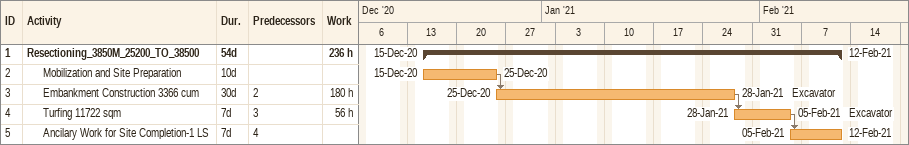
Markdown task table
| ID | Level | Task | Duration | Start | Finish | Predecessors | Resources | Work (h) |
|---|---|---|---|---|---|---|---|---|
| 1 | 1 | **Resectioning_3850M_25200_TO_38500** | 54d | 2020-12-15 | 2021-02-12 |  |  | 236 |
| 2 | 2 | Mobilization and Site Preparation | 10d | 2020-12-15 | 2020-12-25 |  |  |  |
| 3 | 2 | Embankment Construction 3366 cum | 30d | 2020-12-25 | 2021-01-28 | 2 | Excavator | 180 |
| 4 | 2 | Turfing 11722 sqm | 7d | 2021-01-28 | 2021-02-05 | 3 | Excavator | 56 |
| 5 | 2 | Ancilary Work for Site Completion-1 LS | 7d | 2021-02-05 | 2021-02-12 | 4 |  |  |
